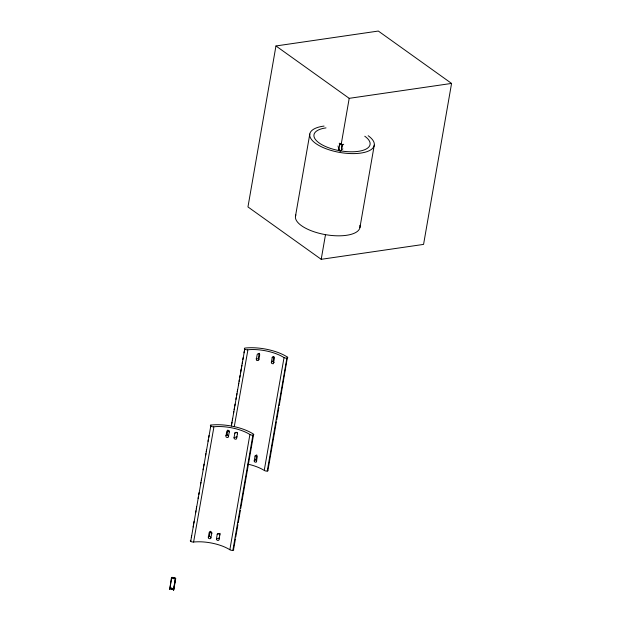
<?xml version="1.0" encoding="UTF-8"?>
<svg xmlns="http://www.w3.org/2000/svg" width="621" height="621" viewBox="0 0 621 621"><rect width="100%" height="100%" fill="white"/><g stroke="black" fill="none" stroke-linecap="round" stroke-linejoin="round"><path stroke-width="0.93" d="M211.839 533.183L211.753 532.577A1.289 1.18 8.1 0 0 211.466 532.189A1.421 1.304 5.6 0 0 211.016 531.91L209.968 531.863A1.335 1.219 -1.7 0 0 209.525 532.104L209.409 532.22A1.226 1.118 -4.1 0 0 209.13 532.771L208.322 537.382A1.226 1.118 -4.1 0 0 208.4 537.98L208.477 538.12A1.335 1.219 -1.7 0 0 208.819 538.469L209.828 538.741A1.421 1.304 5.6 0 0 210.333 538.617A1.289 1.18 8.1 0 0 210.752 538.337L211.839 533.183L210.24 531.219L209.432 535.83A1.234 1.133 0.7 0 1 208.897 536.583A1.366 1.25 -1.7 0 1 208.423 536.777L208.291 536.792M229.064 430.966A1.421 1.304 5.6 0 0 228.629 430.687L227.573 430.648A1.335 1.219 -1.7 0 0 227.131 430.889L227.014 431.005A1.226 1.118 -4.1 0 0 226.735 431.556L225.935 436.159A1.226 1.118 -4.1 0 0 226.013 436.765L226.083 436.905A1.335 1.219 -1.7 0 0 226.424 437.254L227.433 437.526A1.421 1.304 5.6 0 0 227.946 437.401A1.289 1.18 8.1 0 0 228.357 437.122L229.359 431.362A1.289 1.18 8.1 0 0 229.071 430.974M219.818 534.984L219.826 534.898A1.25 1.102 45.8 0 0 219.586 534.13L218.631 533.509L217.505 533.804A1.188 1.071 36.2 0 0 217.226 534.339L216.426 538.95L219.314 537.933A1.195 1.063 42.2 0 0 219.337 538.407L219.384 538.562A1.32 1.172 44 0 0 219.547 538.857M237.416 433.831L237.432 433.675A1.25 1.102 45.8 0 0 237.191 432.907L236.182 432.278L235.118 432.589A1.188 1.071 36.2 0 0 234.839 433.116L234.032 437.727A1.188 1.071 36.2 0 0 234.117 438.348L234.979 439.171L236.104 439.148A1.25 1.102 45.8 0 0 236.578 438.589L237.564 433.031M254.237 460.774L254.222 461.085A1.273 1.102 50.8 0 0 254.525 461.83L255.914 462.296A1.273 1.079 56.7 0 0 256.357 461.946L257.311 456.458A1.273 1.079 56.7 0 0 257.04 455.861L255.673 455.387A1.273 1.102 50.8 0 0 255.13 455.876L254.237 460.774L255.968 459.47L256.768 454.859L255.037 456.163M271.361 362.299L271.354 362.61A1.273 1.102 50.8 0 0 271.656 363.355L273.046 363.821A1.273 1.079 56.7 0 0 273.481 363.471L274.435 357.983A1.273 1.079 56.7 0 0 274.164 357.385L272.805 356.912A1.273 1.102 50.8 0 0 272.254 357.401L271.361 362.299L273.1 360.995L273.9 356.384M173.733 589.934L173.399 589.896A2.833 1.126 9.9 0 0 169.766 589.119L171.489 577.421A3.26 1.296 9.9 0 1 175.766 578.33L173.764 589.857A3.26 1.296 9.9 0 0 173.399 589.647M169.766 589.112L171.769 577.592A2.833 1.126 9.9 0 1 175.401 578.368L173.686 589.95M171.497 588.716L171.396 588.095M172.84 578.337L172.917 577.872M171.427 588.033L171.342 588.491M173.057 578.648L173.104 578.011M172.095 588.925L172.382 588.413M173.996 578.834L174.02 578.135M174.144 578.275L174.066 578.756L174.097 578.174M172.475 588.863L172.661 588.289M173.399 589.896L175.448 578.392M275.957 45.962L247.958 206.933L321.204 259.314L423.569 244.402L451.568 83.424L378.321 31.05L275.957 45.962L349.204 98.335L451.568 83.424M191.307 537.468L191.641 535.566M193.131 526.988L193.457 525.087M193.791 523.185L194.125 521.275M195.615 512.705L195.941 510.804M196.275 508.894L196.609 506.992M198.099 498.422L198.433 496.513M198.759 494.611L199.093 492.709M200.583 484.132L200.917 482.23M201.243 480.328L201.577 478.418M203.067 469.849L203.401 467.947M203.735 466.037L204.061 464.135M205.551 455.566L205.885 453.656M206.219 451.754L206.545 449.845M208.035 441.275L208.369 439.373M208.703 437.463L209.029 435.562M210.527 426.992L210.853 425.082A32.711 12.994 9.9 0 1 253.469 434.102L253.64 434.211A2.15 0.854 9.9 0 1 252.801 435.135A2.15 0.854 9.9 0 1 250.123 434.615M190.709 541.372L210.752 426.13M193.605 542.032L213.95 426.767A28.465 11.31 9.9 0 1 249.898 434.498L229.855 549.74A28.465 11.31 9.9 0 0 193.899 542.009L193.605 542.032A2.205 0.877 9.9 0 1 190.826 541.45A2.205 0.877 9.9 0 1 190.81 540.301M225.897 435.577L226.028 435.554A1.366 1.25 -1.7 0 0 226.502 435.368A1.234 1.133 0.7 0 0 227.045 434.615L227.845 430.004L229.444 431.968M231.633 424.003L231.967 422.109M232.293 420.207L232.627 418.313M233.449 413.563L233.783 411.669M234.109 409.767L234.443 407.873M234.769 405.971L235.103 404.077M235.926 399.334L236.259 397.432M236.585 395.538L236.919 393.636M237.245 391.742L237.579 389.841M238.402 385.098L238.736 383.196M239.062 381.302L239.395 379.4M239.722 377.506L240.055 375.604M240.381 373.71L241.212 368.959M241.538 367.065L241.872 365.164M242.198 363.269L242.532 361.368M242.858 359.474L243.191 357.572M244.014 352.829L244.348 350.927M231.369 425.998L244.736 349.126M234.264 426.666L247.934 349.763A28.465 11.31 9.9 0 1 283.882 357.502M220.121 533.33L218.972 539.804A1.25 1.102 45.8 0 1 218.499 540.363L217.373 540.394L216.504 539.571A1.188 1.071 36.2 0 1 216.426 538.95M256.163 358.464A1.273 1.149 -17.4 0 0 256.388 358.666L256.527 358.752A1.273 1.149 -15.3 0 0 256.993 358.884L257.575 358.822A1.273 1.157 -11 0 0 258.173 358.426L258.274 358.301A1.273 1.157 -8.7 0 0 258.445 357.875L259.244 353.264L259.656 355.026L258.856 359.629A1.273 1.157 -8.7 0 1 258.584 360.188L258.491 360.281A1.273 1.157 -11 0 1 258.049 360.56L256.931 360.514A1.273 1.149 -17.4 0 1 256.574 360.227L256.489 360.102A1.273 1.141 -19.4 0 1 256.349 359.38L257.148 354.77A1.273 1.141 -19.4 0 1 257.529 354.086L257.661 353.986A1.273 1.149 -17.4 0 1 258.103 353.776L259.198 353.954A1.273 1.157 -11 0 1 259.516 354.288L259.586 354.428A1.273 1.157 -8.7 0 1 259.656 355.026M232.852 550.361L252.894 435.127M233.76 548.498L235.421 538.974M235.747 537.072L237.905 524.691M238.231 522.789L240.389 510.408M240.723 508.498L253.477 435.166M295.487 216.224L309.794 134.02M284.038 357.595L264.236 470.431A28.465 11.31 9.9 0 0 247.864 464.135M267.24 471.052L286.886 358.123M276.399 421.744L267.985 470.144A2.15 0.854 9.9 0 1 267.146 471.067A2.15 0.854 9.9 0 1 264.468 470.547M276.733 419.85L278.876 407.508M279.209 405.614L287.453 357.098A32.711 12.994 9.9 0 0 244.837 348.086A2.205 0.877 9.9 0 0 244.853 349.212A2.205 0.877 9.9 0 0 247.639 349.794M339.703 144.988A1.273 1.157 -13.1 0 1 341.154 143.971A1.273 1.157 -13.1 0 1 342.21 145.252L341.403 149.863A1.273 1.157 -13.1 0 1 339.951 150.88A1.273 1.157 -13.1 0 1 338.903 149.599L339.703 144.988L339.276 143.148M321.204 259.314L325.513 234.544M341.247 144.056L349.204 98.335M339.858 150.732A1.273 1.095 53.1 0 0 341.348 150.018L342.148 145.407L343.692 144.251M359.924 227.565L374.269 145.143M341.348 150.018L342.893 148.861M272.169 357.688L273.325 356.819M234.839 433.116L237.005 432.363M234.032 437.727L236.919 436.718A1.195 1.063 42.2 0 0 236.911 437.029M217.234 534.339L219.399 533.579M274.203 362.563L273.76 362.385A1.273 1.102 52.4 0 1 273.395 362.051L273.294 361.919A1.273 1.102 50.8 0 1 273.1 360.995M256.776 460.937L256.69 460.891A1.273 1.102 52.4 0 1 256.263 460.526L256.163 460.394A1.273 1.102 50.8 0 1 255.968 459.47M233.426 549.337L233.597 549.453A2.15 0.854 9.9 0 1 232.759 550.377A2.15 0.854 9.9 0 1 230.08 549.849M227.038 434.615L228.637 436.579M209.432 535.83L211.031 537.794M338.049 145.927L338.903 149.599M258.445 357.875L258.856 359.629M213.655 426.798A2.205 0.877 9.9 0 1 210.868 426.208A2.205 0.877 9.9 0 1 210.861 425.059M169.486 588.949A3.26 1.296 9.9 0 1 169.828 588.918M171.443 589.026A3.26 1.296 9.9 0 1 172.956 589.445M359.885 225.299A32.711 12.994 9.9 0 1 326.444 234.808A32.711 12.994 9.9 0 1 295.891 214.936M368.168 135.727A32.711 12.994 9.9 0 1 360.646 153.108A32.711 12.994 9.9 0 1 315.383 143.203A32.711 12.994 9.9 0 1 324.077 126.079M364.775 136.232A28.465 11.31 9.9 0 1 358.364 151.338A28.465 11.31 9.9 0 1 319.031 142.877A28.465 11.31 9.9 0 1 326.009 127.895M339.897 144.507A1.273 1.095 53.1 0 1 340.021 144.243M340.339 143.948A1.273 1.095 53.1 0 1 342.148 145.407M339.345 150.321A1.273 1.095 53.1 0 1 339.058 149.257M287.624 357.215A2.15 0.854 9.9 0 1 286.786 358.131A2.15 0.854 9.9 0 1 284.115 357.611"/></g></svg>
